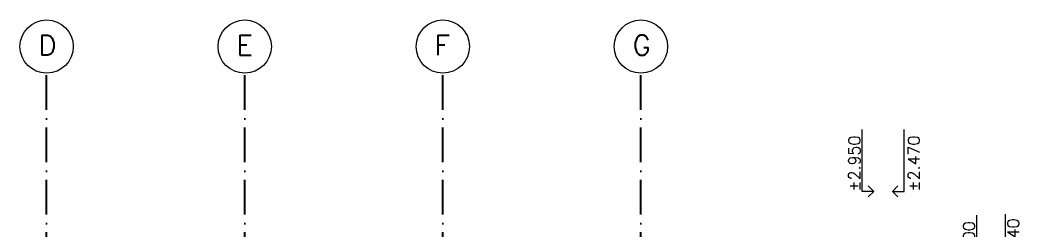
# Model space of a CAD drawing. Header units: millimetres. Extents: x -3518363 to 3223740, y -1530229 to 774657.
# Drawn here: x 2214257 to 2239979, y 932 to 6353 of the extents above; entities that cross this region are included whole.
import ezdxf

# ---------------------------------------------------------------- set-up
doc = ezdxf.new("R2010")
doc.units = ezdxf.units.MM
doc.header["$LTSCALE"] = 15
doc.header["$MEASUREMENT"] = 0
doc.linetypes.add('ACAD_ISO10W100', pattern=[18, 12, -3, 0, -3])
for name, color, linetype, lineweight in [('objekt-tenka', 7, 'CONTINUOUS', 18), ('osy prův', 30, 'ACAD_ISO10W100', 15), ('texty', 255, 'CONTINUOUS', 15)]:
    doc.layers.add(name, color=color, linetype=linetype, lineweight=lineweight)
doc.styles.add('POPIS_DAVID', font='romans.shx', dxfattribs={"bigfont": 'extfont.shx'})
doc.styles.add('romans', font='romans.shx')

msp = doc.modelspace()

# ---------------------------------------------------------------- linework, layer by layer
at = {"layer": 'objekt-tenka'}
for p, q in [((2235940, 1930), (2235940, 3530)), ((2237020, 1930), (2237020, 3530)), ((2236240, 1930), (2236098.579, 2071.421)), ((2236720, 1930), (2236861.421, 2071.421)), ((2236240, 1930), (2235940, 1930)), ((2236240, 1930), (2236098.579, 1788.579)), ((2236720, 1930), (2237020, 1930)), ((2236720, 1930), (2236861.421, 1788.579)), ((2238890, -280), (2238890, 1320)), ((2239630, -260), (2239630, 1340))]:
    msp.add_line(p, q, dxfattribs=at)
at = {"layer": 'osy prův', "linetype": 'ACAD_ISO10W100', "lineweight": -3, "ltscale": 5}
for p, q in [((2214943.376, -20), (2214943.376, 4980)), ((2220043.376, -20), (2220043.376, 4980)), ((2220043.376, -20), (2220043.376, 4980)), ((2225143.376, -20), (2225143.376, 4980)), ((2225143.376, -20), (2225143.376, 4980)), ((2230243.376, -20), (2230243.376, 4980)), ((2230243.376, -20), (2230243.376, 4980))]:
    msp.add_line(p, q, dxfattribs=at)
at = {"layer": 'texty', "linetype": 'ByBlock', "lineweight": 20, "ltscale": 5}
for centre in [(2214943.376, 5666.696), (2220043.376, 5666.696), (2220043.376, 5666.696), (2225143.376, 5666.696), (2225143.376, 5666.696), (2230243.376, 5666.696), (2230243.376, 5666.696)]:
    msp.add_circle(centre, 686.696, dxfattribs=at)

# ---------------------------------------------------------------- texts
at = {"layer": 'objekt-tenka', "char_height": 300, "rotation": 90, "style": 'POPIS_DAVID'}
for s, width, insert, attachment_point in [('%%P{\\Fromans,extfont|c238;2.950}', 1481.17316, (2235590.859, 1930), 1), ('%%P{\\Fromans,extfont|c238;2.470}', 1495.33432, (2237120.859, 1930), 1), ('%%P{\\Fromans,extfont|c238;0.000}', 1495.33432, (2238540.859, -280), 1), ('{\\Fromans,extfont|c238;-0.140}', 1495.33432, (2239979.141, -260), 7)]:
    msp.add_mtext_dynamic_manual_height_columns(s, width=width, gutter_width=12500, heights=[0], dxfattribs=dict(at, insert=insert, attachment_point=attachment_point))
at = {"layer": 'texty', "ltscale": 20, "extrusion": (1.93959e-16, -3.39308e-16, -1), "style": 'romans', "text_generation_flag": 2}
for s, p in [('D', (-2214730, 5443.393)), ('E', (-2219830, 5443.393)), ('E', (-2219830, 5443.393)), ('F', (-2224930, 5443.393)), ('F', (-2224930, 5443.393)), ('G', (-2230030, 5443.393)), ('G', (-2230030, 5443.393))]:
    msp.add_text(s, height=514.897, dxfattribs=at).set_placement(p)

doc.saveas('drawing.dxf')
